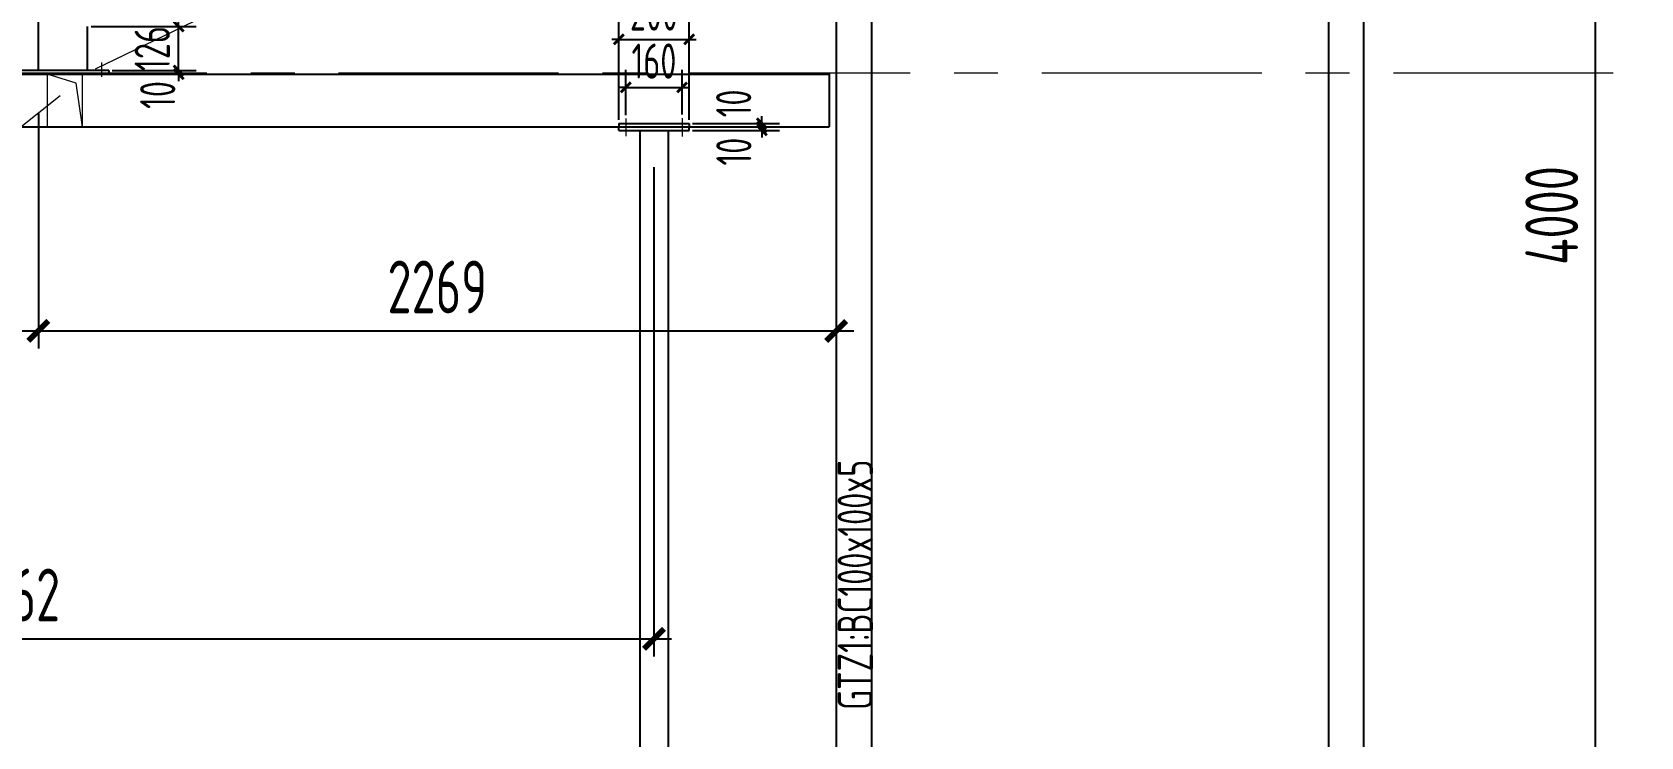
# Model space of a CAD drawing. Extents: x 498328 to 716449, y -893371 to -467753.
# Drawn here: x 579886 to 589035, y -887333 to -883327 of the extents above; entities that cross this region are included whole.
import ezdxf
from ezdxf.enums import TextEntityAlignment as Align

# ---------------------------------------------------------------- set-up
doc = ezdxf.new("R2010")
doc.units = 0
doc.header["$LTSCALE"] = 1000
doc.header["$PDMODE"] = 35
doc.header["$PDSIZE"] = 20
doc.linetypes.add('CENTER', pattern=[2, 1.25, -0.25, 0.25, -0.25])
doc.linetypes.add('CENTER2', pattern=[28.575, 19.05, -3.175, 3.175, -3.175])
doc.layers.get('0').update_dxf_attribs({"linetype": 'CONTINUOUS'})
doc.layers.get('Defpoints').update_dxf_attribs({"linetype": 'CONTINUOUS'})
for name, color, linetype in [('01', 7, 'CONTINUOUS'), ('1轮廓实线层', 7, 'CONTINUOUS'), ('AXIS', 251, 'CENTER'), ('DIM', 3, 'CONTINUOUS'), ('焊缝', 1, 'CONTINUOUS'), ('设备基础', 2, 'CONTINUOUS')]:
    doc.layers.add(name, color=color, linetype=linetype)
doc.layers.add('平立面图文字', color=7, linetype='CONTINUOUS', lineweight=18)
doc.styles.add('StTextStyle', font='yjkeng.shx', dxfattribs={"width": 0.7, "height": 250, "bigfont": 'yjkchn.shx'})
doc.styles.add('TSSD_DIMENSION', font='Tssdeng.shx', dxfattribs={"width": 0.7, "bigfont": 'hztxt.shx'})
doc.dimstyles.new('TSSD_50_100', dxfattribs={"dimtxt": 300, "dimasz": 80, "dimexe": 100, "dimexo": 250, "dimgap": 100, "dimtad": 1, "dimdec": 0, "dimlfac": 0.5, "dimzin": 0, "dimdsep": 46, "dimtxsty": 'TSSD_DIMENSION', "dimblk": 'ARCHTICK', "dimcen": 0, "dimdle": 100, "dimclrt": 7, "dimadec": 0, "dimazin": 0, "dimtfac": 1, "dimtdec": 0, "dimtix": 1, "dimtmove": 2, "dimatfit": 3, "dimldrblk": 'ARCHTICK', "dimfxl": 0, "dimtolj": 1, "dimtzin": 0, "dimarcsym": 0})

# ---------------------------------------------------------------- blocks, each defined once
blk = doc.blocks.new('_ARCHTICK')
at = {"color": 0, "const_width": 0.4}
blk.add_lwpolyline([(-0.71, -0.71), (0.71, 0.71)], dxfattribs=at)
blk = doc.blocks.new('*D895')
at = {"layer": 'Defpoints', "color": 0, "transparency": 16777216}
for p in [(587458.8, -880219.6), (588778.5, -880219.6), (587598.8, -888519.6)]:
    blk.add_point(p, dxfattribs=at)
at = {"layer": 'DIM', "color": 0, "lineweight": -2, "transparency": 16777216}
for p, q in [((588778.5, -888619.6), (588778.5, -880119.6)), ((587708.8, -880219.6), (588878.5, -880219.6)), ((587848.8, -888519.6), (588878.5, -888519.6))]:
    blk.add_line(p, q, dxfattribs=at)
at = {"layer": 'DIM', "color": 0, "lineweight": -2, "transparency": 16777216, "xscale": 80, "yscale": 80, "zscale": 80}
for p, rotation in [((588778.5, -880219.6), 90), ((588778.5, -888519.6), 270)]:
    blk.add_blockref('_ARCHTICK', p, dxfattribs=dict(at, rotation=rotation))
at = {"layer": 'DIM', "color": 7, "transparency": 16777216, "insert": (588528.5, -884369.6), "char_height": 300, "attachment_point": 5, "rotation": 90, "style": 'TSSD_DIMENSION'}
blk.add_mtext('\\A1;4000', dxfattribs=at)
blk = doc.blocks.new('*D898')
at = {"layer": 'Defpoints', "color": 0, "transparency": 16777216}
for p in [(576098.8, -883845.6), (583422.4, -883845.6), (583422.4, -886776.9)]:
    blk.add_point(p, dxfattribs=at)
at = {"layer": 'DIM', "color": 0, "lineweight": -2, "transparency": 16777216}
for p, q in [((576098.8, -884095.6), (576098.8, -886876.9)), ((583422.4, -884095.6), (583422.4, -886876.9)), ((575998.8, -886776.9), (583522.4, -886776.9))]:
    blk.add_line(p, q, dxfattribs=at)
at = {"layer": 'DIM', "color": 0, "lineweight": -2, "transparency": 16777216, "xscale": 80, "yscale": 80, "zscale": 80, "rotation": 180}
blk.add_blockref('_ARCHTICK', (576098.8, -886776.9), dxfattribs=at)
at = {"layer": 'DIM', "color": 0, "lineweight": -2, "transparency": 16777216, "xscale": 80, "yscale": 80, "zscale": 80}
blk.add_blockref('_ARCHTICK', (583422.4, -886776.9), dxfattribs=at)
at = {"layer": 'DIM', "color": 7, "transparency": 16777216, "insert": (579760.6, -886526.9), "char_height": 300, "attachment_point": 5, "style": 'TSSD_DIMENSION'}
blk.add_mtext('\\A1;3662', dxfattribs=at)
blk = doc.blocks.new('*D909')
at = {"layer": 'Defpoints', "color": 0, "transparency": 16777216}
for p in [(579921, -883539.6), (584458.8, -883565.6), (584458.8, -885025.6)]:
    blk.add_point(p, dxfattribs=at)
at = {"layer": 'DIM', "color": 0, "lineweight": -2, "transparency": 16777216}
for p, q in [((579921, -883789.6), (579921, -885125.6)), ((584458.8, -883815.6), (584458.8, -885125.6)), ((579821, -885025.6), (584558.8, -885025.6))]:
    blk.add_line(p, q, dxfattribs=at)
at = {"layer": 'DIM', "color": 0, "lineweight": -2, "transparency": 16777216, "xscale": 80, "yscale": 80, "zscale": 80, "rotation": 180}
blk.add_blockref('_ARCHTICK', (579921, -885025.6), dxfattribs=at)
at = {"layer": 'DIM', "color": 0, "lineweight": -2, "transparency": 16777216, "xscale": 80, "yscale": 80, "zscale": 80}
blk.add_blockref('_ARCHTICK', (584458.8, -885025.6), dxfattribs=at)
at = {"layer": 'DIM', "color": 7, "transparency": 16777216, "insert": (582189.9, -884775.6), "char_height": 300, "attachment_point": 5, "style": 'TSSD_DIMENSION'}
blk.add_mtext('\\A1;2269', dxfattribs=at)
blk = doc.blocks.new('*D911')
at = {"layer": 'Defpoints', "color": 0, "transparency": 16777216}
for p in [(579930.3, -883141.6), (579400, -883545.6), (579821, -883545.6)]:
    blk.add_point(p, dxfattribs=at)
at = {"layer": 'DIM', "color": 0, "lineweight": -2, "transparency": 16777216}
for p, q in [((579400, -883141.6), (579400, -883101.6)), ((579910.3, -883141.6), (579300, -883141.6)), ((579400, -883141.6), (579400, -883545.6)), ((579801, -883545.6), (579300, -883545.6)), ((579400, -883545.6), (579400, -883585.6))]:
    blk.add_line(p, q, dxfattribs=at)
at = {"layer": 'DIM', "color": 0, "lineweight": -2, "transparency": 16777216, "xscale": 40, "yscale": 40, "zscale": 40}
for p, rotation in [((579400, -883141.6), 270), ((579400, -883545.6), 90)]:
    blk.add_blockref('_ARCHTICK', p, dxfattribs=dict(at, rotation=rotation))
at = {"layer": 'DIM', "color": 7, "transparency": 16777216, "insert": (579250, -883343.6), "char_height": 200, "attachment_point": 5, "rotation": 90, "style": 'TSSD_DIMENSION'}
blk.add_mtext('\\A1;202', dxfattribs=at)
blk = doc.blocks.new('*D919')
at = {"layer": 'Defpoints', "color": 0, "transparency": 16777216}
for p in [(580201, -883294.4), (580718.7, -883294.4), (580321, -883545.6)]:
    blk.add_point(p, dxfattribs=at)
at = {"layer": 'DIM', "color": 0, "lineweight": -2, "transparency": 16777216}
for p, q in [((580221, -883294.4), (580818.7, -883294.4)), ((580718.7, -883294.4), (580718.7, -883254.4)), ((580718.7, -883545.6), (580718.7, -883294.4)), ((580341, -883545.6), (580818.7, -883545.6)), ((580718.7, -883545.6), (580718.7, -883585.6))]:
    blk.add_line(p, q, dxfattribs=at)
at = {"layer": 'DIM', "color": 0, "lineweight": -2, "transparency": 16777216, "xscale": 40, "yscale": 40, "zscale": 40}
for p, rotation in [((580718.7, -883294.4), 270), ((580718.7, -883545.6), 90)]:
    blk.add_blockref('_ARCHTICK', p, dxfattribs=dict(at, rotation=rotation))
at = {"layer": 'DIM', "color": 7, "transparency": 16777216, "insert": (580568.7, -883420), "char_height": 200, "attachment_point": 5, "rotation": 90, "style": 'TSSD_DIMENSION'}
blk.add_mtext('\\A1;126', dxfattribs=at)
blk = doc.blocks.new('*D944')
at = {"layer": 'Defpoints', "color": 0, "transparency": 16777216}
for p in [(580321, -883545.6), (580321, -883565.6), (580718.7, -883565.6)]:
    blk.add_point(p, dxfattribs=at)
at = {"layer": 'DIM', "color": 0, "lineweight": -2, "transparency": 16777216}
for p, q in [((580341, -883545.6), (580818.7, -883545.6)), ((580341, -883565.6), (580818.7, -883565.6)), ((580718.7, -883545.6), (580718.7, -883505.6)), ((580718.7, -883545.6), (580718.7, -883565.6)), ((580718.7, -883565.6), (580718.7, -883605.6))]:
    blk.add_line(p, q, dxfattribs=at)
at = {"layer": 'DIM', "color": 0, "lineweight": -2, "transparency": 16777216, "xscale": 40, "yscale": 40, "zscale": 40}
for p, rotation in [((580718.7, -883545.6), 270), ((580718.7, -883565.6), 90)]:
    blk.add_blockref('_ARCHTICK', p, dxfattribs=dict(at, rotation=rotation))
at = {"layer": 'DIM', "color": 7, "transparency": 16777216, "insert": (580599.8, -883684.4), "char_height": 200, "attachment_point": 5, "rotation": 90, "style": 'TSSD_DIMENSION'}
blk.add_mtext('\\A1;10', dxfattribs=at)
blk = doc.blocks.new('*D950')
at = {"layer": 'Defpoints', "color": 0, "transparency": 16777216}
for p in [(583622.4, -883368.3), (583222.4, -883845.6), (583622.4, -883845.6)]:
    blk.add_point(p, dxfattribs=at)
at = {"layer": 'DIM', "color": 0, "lineweight": -2, "transparency": 16777216}
for p, q in [((583222.4, -883825.6), (583222.4, -883268.3)), ((583622.4, -883825.6), (583622.4, -883268.3)), ((583222.4, -883368.3), (583182.4, -883368.3)), ((583222.4, -883368.3), (583622.4, -883368.3)), ((583622.4, -883368.3), (583662.4, -883368.3))]:
    blk.add_line(p, q, dxfattribs=at)
at = {"layer": 'DIM', "color": 0, "lineweight": -2, "transparency": 16777216, "xscale": 40, "yscale": 40, "zscale": 40}
blk.add_blockref('_ARCHTICK', (583222.4, -883368.3), dxfattribs=at)
at = {"layer": 'DIM', "color": 0, "lineweight": -2, "transparency": 16777216, "xscale": 40, "yscale": 40, "zscale": 40, "rotation": 180}
blk.add_blockref('_ARCHTICK', (583622.4, -883368.3), dxfattribs=at)
at = {"layer": 'DIM', "color": 7, "transparency": 16777216, "insert": (583422.4, -883218.3), "char_height": 200, "attachment_point": 5, "style": 'TSSD_DIMENSION'}
blk.add_mtext('\\A1;200', dxfattribs=at)
blk = doc.blocks.new('*D951')
at = {"layer": 'Defpoints', "color": 0, "transparency": 16777216}
for p in [(583582.4, -883641.4), (583262.4, -883818.4), (583582.4, -883815.8)]:
    blk.add_point(p, dxfattribs=at)
at = {"layer": 'DIM', "color": 0, "lineweight": -2, "transparency": 16777216}
for p, q in [((583262.4, -883798.4), (583262.4, -883541.4)), ((583582.4, -883795.8), (583582.4, -883541.4)), ((583262.4, -883641.4), (583222.4, -883641.4)), ((583262.4, -883641.4), (583582.4, -883641.4)), ((583582.4, -883641.4), (583622.4, -883641.4))]:
    blk.add_line(p, q, dxfattribs=at)
at = {"layer": 'DIM', "color": 0, "lineweight": -2, "transparency": 16777216, "xscale": 40, "yscale": 40, "zscale": 40}
blk.add_blockref('_ARCHTICK', (583262.4, -883641.4), dxfattribs=at)
at = {"layer": 'DIM', "color": 0, "lineweight": -2, "transparency": 16777216, "xscale": 40, "yscale": 40, "zscale": 40, "rotation": 180}
blk.add_blockref('_ARCHTICK', (583582.4, -883641.4), dxfattribs=at)
at = {"layer": 'DIM', "color": 7, "transparency": 16777216, "insert": (583422.4, -883491.4), "char_height": 200, "attachment_point": 5, "style": 'TSSD_DIMENSION'}
blk.add_mtext('\\A1;160', dxfattribs=at)
blk = doc.blocks.new('*D952')
at = {"layer": 'Defpoints', "color": 0, "transparency": 16777216}
for p in [(583622.4, -883845.6), (583622.4, -883865.6), (584035.8, -883865.6)]:
    blk.add_point(p, dxfattribs=at)
at = {"layer": 'DIM', "color": 0, "lineweight": -2, "transparency": 16777216}
for p, q in [((583642.4, -883845.6), (584135.8, -883845.6)), ((583642.4, -883865.6), (584135.8, -883865.6)), ((584035.8, -883845.6), (584035.8, -883805.6)), ((584035.8, -883845.6), (584035.8, -883865.6)), ((584035.8, -883865.6), (584035.8, -883905.6))]:
    blk.add_line(p, q, dxfattribs=at)
at = {"layer": 'DIM', "color": 0, "lineweight": -2, "transparency": 16777216, "xscale": 40, "yscale": 40, "zscale": 40}
for p, rotation in [((584035.8, -883845.6), 270), ((584035.8, -883865.6), 90)]:
    blk.add_blockref('_ARCHTICK', p, dxfattribs=dict(at, rotation=rotation))
at = {"layer": 'DIM', "color": 7, "transparency": 16777216, "insert": (583875.7, -883732.2), "char_height": 200, "attachment_point": 5, "rotation": 90, "style": 'TSSD_DIMENSION'}
blk.add_mtext('\\A1;10', dxfattribs=at)
blk = doc.blocks.new('*D953')
at = {"layer": 'Defpoints', "color": 0, "transparency": 16777216}
for p in [(583622.4, -883865.6), (583622.4, -883885.6), (584035.8, -883885.6)]:
    blk.add_point(p, dxfattribs=at)
at = {"layer": 'DIM', "color": 0, "lineweight": -2, "transparency": 16777216}
for p, q in [((583642.4, -883865.6), (584135.8, -883865.6)), ((584035.8, -883865.6), (584035.8, -883825.6)), ((584035.8, -883865.6), (584035.8, -883885.6)), ((583642.4, -883885.6), (584135.8, -883885.6)), ((584035.8, -883885.6), (584035.8, -883925.6))]:
    blk.add_line(p, q, dxfattribs=at)
at = {"layer": 'DIM', "color": 0, "lineweight": -2, "transparency": 16777216, "xscale": 40, "yscale": 40, "zscale": 40}
for p, rotation in [((584035.8, -883865.6), 270), ((584035.8, -883885.6), 90)]:
    blk.add_blockref('_ARCHTICK', p, dxfattribs=dict(at, rotation=rotation))
at = {"layer": 'DIM', "color": 7, "transparency": 16777216, "insert": (583876.8, -884006.4), "char_height": 200, "attachment_point": 5, "rotation": 90, "style": 'TSSD_DIMENSION'}
blk.add_mtext('\\A1;10', dxfattribs=at)

msp = doc.modelspace()

# ---------------------------------------------------------------- linework, layer by layer
at = {"layer": '01', "color": 8, "lineweight": 9}
for p, q in [((581134.1, -883106.7), (580243.1, -883536.6)), ((579230.5, -884330.9), (580045.4, -883688.1))]:
    msp.add_line(p, q, dxfattribs=at)
at = {"layer": '1轮廓实线层', "linetype": 'CENTER2', "lineweight": 20, "ltscale": 0.01}
for p, q in [((580281, -883560.3), (580281, -883498.8)), ((580281, -883580.3), (580281, -883518.8)), ((583262.4, -883818.4), (583262.4, -883917.7)), ((583582.4, -883815.8), (583582.4, -883920.4))]:
    msp.add_line(p, q, dxfattribs=at)
at = {"layer": '1轮廓实线层', "color": 8, "lineweight": 9}
for p, q in [((580136.4, -883617.4), (579971, -883565.6)), ((580171, -883865.6), (580136.4, -883617.4))]:
    msp.add_line(p, q, dxfattribs=at)
at = {"layer": '1轮廓实线层', "lineweight": 20}
msp.add_lwpolyline([(580171, -883565.6), (579971, -883565.6), (579971, -883865.6), (580171, -883865.6)], close=True, dxfattribs=at)
at = {"layer": 'AXIS', "lineweight": 20}
msp.add_line((600878.9, -883559.6), (562067.6, -883559.6), dxfattribs=at)
at = {"layer": '焊缝', "color": 7, "true_color": 0xffffff}
for p, q in [((579921, -883545.6), (579921, -883148.1)), ((580201, -883545.6), (580201, -883294.4))]:
    msp.add_line(p, q, dxfattribs=at)
at = {"layer": '设备基础', "color": 0}
for p, q in [((584458.8, -880619.6), (584458.8, -888487.6)), ((584658.8, -880619.6), (584658.8, -888487.6)), ((587258.8, -880619.6), (587258.8, -888487.6)), ((587458.8, -880619.6), (587458.8, -888487.6)), ((575178.8, -883565.6), (584418.8, -883565.6)), ((580321, -883545.6), (579821, -883545.6)), ((580321, -883545.6), (579821, -883545.6)), ((580321, -883565.6), (579821, -883565.6)), ((580321, -883545.6), (580321, -883565.6)), ((584418.8, -883559.6), (584418.8, -883865.6)), ((575178.8, -883865.6), (584418.8, -883865.6)), ((583222.4, -883845.6), (583622.4, -883845.6)), ((583222.4, -883845.6), (583222.4, -883865.6)), ((583222.4, -883865.6), (583622.4, -883865.6)), ((583222.4, -883885.6), (583222.4, -883865.6)), ((583622.4, -883845.6), (583622.4, -883865.6)), ((583622.4, -883885.6), (583622.4, -883865.6)), ((583222.4, -883885.6), (583622.4, -883885.6)), ((583342.4, -883885.6), (583342.4, -888487.6)), ((583502.4, -883885.6), (583502.4, -888487.6))]:
    msp.add_line(p, q, dxfattribs=at)

# ---------------------------------------------------------------- texts
at = {"layer": '平立面图文字', "color": 7, "style": 'StTextStyle', "width": 0.7}
msp.add_text('GTZ1:BC100x100x5', height=200, rotation=90, dxfattribs=at).set_placement((584727.3, -887180.1), align=Align.BOTTOM_LEFT)

# ---------------------------------------------------------------- dimensions: what is measured, and where the dimension line sits
at = {"layer": 'DIM'}
dim = msp.add_linear_dim(base=(588778.5, -880219.6), p1=(587598.8, -888519.6), p2=(587458.8, -880219.6), angle=90, text='4000', dimstyle='TSSD_50_100', dxfattribs=at)
dim.commit()
dim.dimension.update_dxf_attribs({"geometry": '*D895', "text_midpoint": (588528.5, -884369.6)})
for base, p1, p2, picture, middle in [((579400, -883545.6), (579930.3, -883141.6), (579821, -883545.6), '*D911', (579250, -883343.6)), ((580718.7, -883294.4), (580321, -883545.6), (580201, -883294.4), '*D919', (580568.7, -883420))]:
    dim = msp.add_linear_dim(base=base, p1=p1, p2=p2, angle=90, dimstyle='TSSD_50_100', override={"dimtxt": 200, "dimasz": 40, "dimexo": 20, "dimgap": 50}, dxfattribs=at)
    dim.commit()
    dim.dimension.update_dxf_attribs({"geometry": picture, "text_midpoint": middle})
for base, p1, p2, picture, middle in [((583622.4, -883368.3), (583222.4, -883845.6), (583622.4, -883845.6), '*D950', (583422.4, -883218.3)), ((583582.4, -883641.4), (583262.4, -883818.4), (583582.4, -883815.8), '*D951', (583422.4, -883491.4))]:
    dim = msp.add_linear_dim(base=base, p1=p1, p2=p2, dimstyle='TSSD_50_100', override={"dimtxt": 200, "dimasz": 40, "dimexo": 20, "dimgap": 50}, dxfattribs=at)
    dim.commit()
    dim.dimension.update_dxf_attribs({"geometry": picture, "text_midpoint": middle})
dim = msp.add_linear_dim(base=(584458.8, -885025.6), p1=(579921, -883539.6), p2=(584458.8, -883565.6), dimstyle='TSSD_50_100', dxfattribs=at)
dim.commit()
dim.dimension.update_dxf_attribs({"geometry": '*D909', "text_midpoint": (582189.9, -884775.6)})
for base, p1, p2, picture, middle in [((580718.7, -883565.6), (580321, -883545.6), (580321, -883565.6), '*D944', (580599.8, -883684.4)), ((584035.8, -883865.6), (583622.4, -883845.6), (583622.4, -883865.6), '*D952', (583875.7, -883732.2)), ((584035.8, -883885.6), (583622.4, -883865.6), (583622.4, -883885.6), '*D953', (583876.8, -884006.4))]:
    dim = msp.add_linear_dim(base=base, p1=p1, p2=p2, angle=90, dimstyle='TSSD_50_100', override={"dimtxt": 200, "dimasz": 40, "dimexo": 20, "dimgap": 50}, dxfattribs=at)
    dim.commit()
    dim.dimension.update_dxf_attribs({"geometry": picture, "text_midpoint": middle, "dimtype": 160})
dim = msp.add_aligned_dim(p1=(576098.8, -883845.6), p2=(583422.4, -883845.6), distance=-2931.3, dimstyle='TSSD_50_100', dxfattribs=at)
dim.commit()
dim.dimension.update_dxf_attribs({"geometry": '*D898', "text_midpoint": (579760.6, -886526.9)})

doc.saveas('drawing.dxf')
